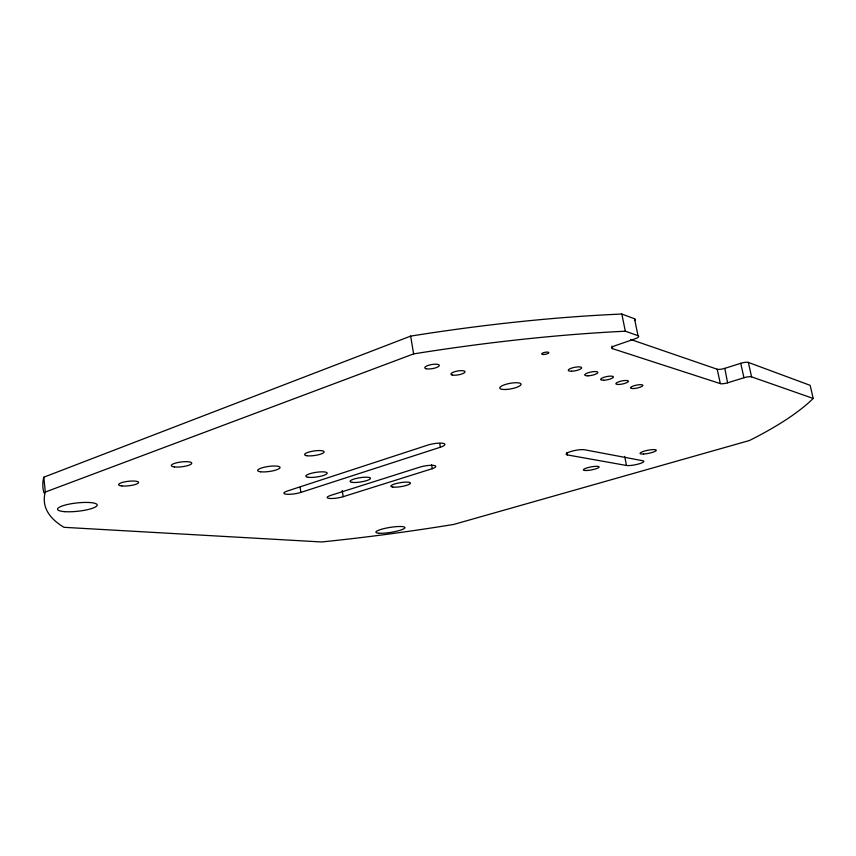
<?xml version="1.0" encoding="UTF-8"?>
<svg xmlns="http://www.w3.org/2000/svg" width="856" height="856" viewBox="0 0 856 856"><rect width="100%" height="100%" fill="white"/><g stroke="black" fill="none" stroke-linecap="round" stroke-linejoin="round"><path stroke-width="1.28" d="M44.063 492.949A488.765 113.324 -10.4 0 1 43.806 477.199L410.666 336.108A462.882 102.303 -9.4 0 1 621.831 314.034L634.531 318.764L637.998 335.67A6.912 1.883 -12.1 0 1 635.088 338.826L615.293 345.642A6.784 1.819 -11.9 0 0 612.393 348.617L720.324 383.616A5.928 1.338 -12.4 0 0 727.6 382.835L743.95 377.742A5.949 1.338 -12.6 0 1 751.579 376.854L813.2 398.447L810.151 385.339L748.358 362.42A5.939 1.391 -12.8 0 0 740.74 363.297L724.807 368.358A5.917 1.391 -12.6 0 1 717.2 369.236L630.605 339.458M813.2 398.447A511.824 117.604 -8.5 0 1 749.417 440.519L453.841 524.407A575.724 144.504 -9.8 0 1 321.514 541.966L63.986 527.317A489.953 108.733 -10.4 0 1 45.315 492.04L413.619 353.892A463.952 98.13 -9.4 0 1 625.329 331.208L637.998 335.67M300.852 492.414L440.369 447.228A11.042 2.493 -9.5 0 0 442.884 443.301A11.042 2.493 -9.5 0 0 427.625 445.152L287.274 491.044A10.336 2.151 -8.2 0 0 286.439 494.212A10.336 2.151 -8.2 0 0 300.852 492.414L300.114 487.235M343.181 496.694L432.248 468.681A10.379 2.193 -9.4 0 0 433.318 465.375A10.379 2.193 -9.4 0 0 418.841 467.44L330.63 495.421A9.908 1.99 -8.6 0 0 329.41 498.427A9.908 1.99 -8.6 0 0 343.181 496.694L342.24 490.456M567.421 454.932L626.496 465.482A9.384 1.744 -11 0 0 638.897 463.899A9.384 1.744 -11 0 0 642.856 460.763L584.573 449.764A10.058 2.033 -10.7 0 0 571.048 451.433A10.058 2.033 -10.7 0 0 567.421 454.932L566.94 452.417M748.358 362.42L751.579 376.854M740.74 363.297L743.95 377.742M717.2 369.236L720.324 383.616M621.831 314.034L625.329 331.208M624.687 456.387L626.496 465.482M724.807 368.358L727.6 382.835M611.912 346.081L612.393 348.617M439.738 443.462L440.369 447.228M410.666 336.108L413.619 353.892M431.595 464.787L432.248 468.681M43.806 477.199L45.315 492.04M634.531 318.764A6.902 1.958 -12.2 0 1 634.649 320.508M392.818 487.075A9.908 2.001 -9.2 0 0 409.66 484.057A9.908 2.001 -9.2 0 0 399.495 482.816A9.908 2.001 -9.2 0 0 392.818 487.075M426.149 368.733A7.362 2.076 -9.6 0 0 438.679 366.422A7.362 2.076 -9.6 0 0 431.349 364.592A7.362 2.076 -9.6 0 0 426.149 368.733M643.669 454.022A8.293 1.594 -11.2 0 0 656.285 450.363A8.293 1.594 -11.2 0 0 644.525 451.059A8.293 1.594 -11.2 0 0 643.669 454.022M587.922 375.816A6.688 1.701 -11.4 0 0 597.884 372.488A6.688 1.701 -11.4 0 0 588.136 372.767A6.688 1.701 -11.4 0 0 587.922 375.816M64.5 511.642A19.934 4.184 -6.2 0 0 96.867 505.832A19.934 4.184 -6.2 0 0 70.77 503.82A19.934 4.184 -6.2 0 0 64.5 511.642M543.496 354.502A3.649 1.006 -11 0 0 548.814 352.629A3.649 1.006 -11 0 0 543.389 352.747A3.649 1.006 -11 0 0 543.496 354.502M174.41 466.927A10.315 2.418 -6.9 0 0 191.476 463.824A10.315 2.418 -6.9 0 0 178.776 462.336A10.315 2.418 -6.9 0 0 174.41 466.927M352.287 482.388A10.326 2.161 -8.8 0 0 369.781 479.253A10.326 2.161 -8.8 0 0 358.782 477.905A10.326 2.161 -8.8 0 0 352.287 482.388M378.823 533.224A14.713 2.515 -9.1 0 0 403.797 528.805A14.713 2.515 -9.1 0 0 388.635 527.638A14.713 2.515 -9.1 0 0 378.823 533.224M121.862 485.94A10.079 2.258 -6.5 0 0 138.383 482.945A10.079 2.258 -6.5 0 0 125.522 481.703A10.079 2.258 -6.5 0 0 121.862 485.94M452.15 375.003A7.169 1.969 -9.9 0 0 464.359 372.767A7.169 1.969 -9.9 0 0 457.425 371.033A7.169 1.969 -9.9 0 0 452.15 375.003M308.353 477.316A10.786 2.343 -8.4 0 0 326.553 474.031A10.786 2.343 -8.4 0 0 314.601 472.576A10.786 2.343 -8.4 0 0 308.353 477.316M260.556 471.784A11.299 2.547 -7.9 0 0 279.527 468.36A11.299 2.547 -7.9 0 0 266.494 466.766A11.299 2.547 -7.9 0 0 260.556 471.784M633.322 388.56A6.345 1.509 -11.7 0 0 642.91 385.478A6.345 1.509 -11.7 0 0 633.868 385.789A6.345 1.509 -11.7 0 0 633.322 388.56M618.77 384.472A6.452 1.573 -11.6 0 0 628.475 381.316A6.452 1.573 -11.6 0 0 619.209 381.615A6.452 1.573 -11.6 0 0 618.77 384.472M603.651 380.225A6.57 1.637 -11.5 0 0 613.474 376.993A6.57 1.637 -11.5 0 0 603.983 377.282A6.57 1.637 -11.5 0 0 603.651 380.225M571.573 371.226A6.816 1.776 -11.2 0 0 581.652 367.812A6.816 1.776 -11.2 0 0 571.648 368.08A6.816 1.776 -11.2 0 0 571.573 371.226M306.951 455.745A9.844 2.29 -8.3 0 0 323.557 452.738A9.844 2.29 -8.3 0 0 312.622 451.187A9.844 2.29 -8.3 0 0 306.951 455.745M587.141 470.479A8.036 1.519 -10.7 0 0 599.125 467.002A8.036 1.519 -10.7 0 0 587.409 467.761A8.036 1.519 -10.7 0 0 587.141 470.479M505.415 389.491A10.85 2.803 -10.5 0 0 521.079 384.173A10.85 2.803 -10.5 0 0 504.73 384.686A10.85 2.803 -10.5 0 0 505.415 389.491"/></g></svg>
